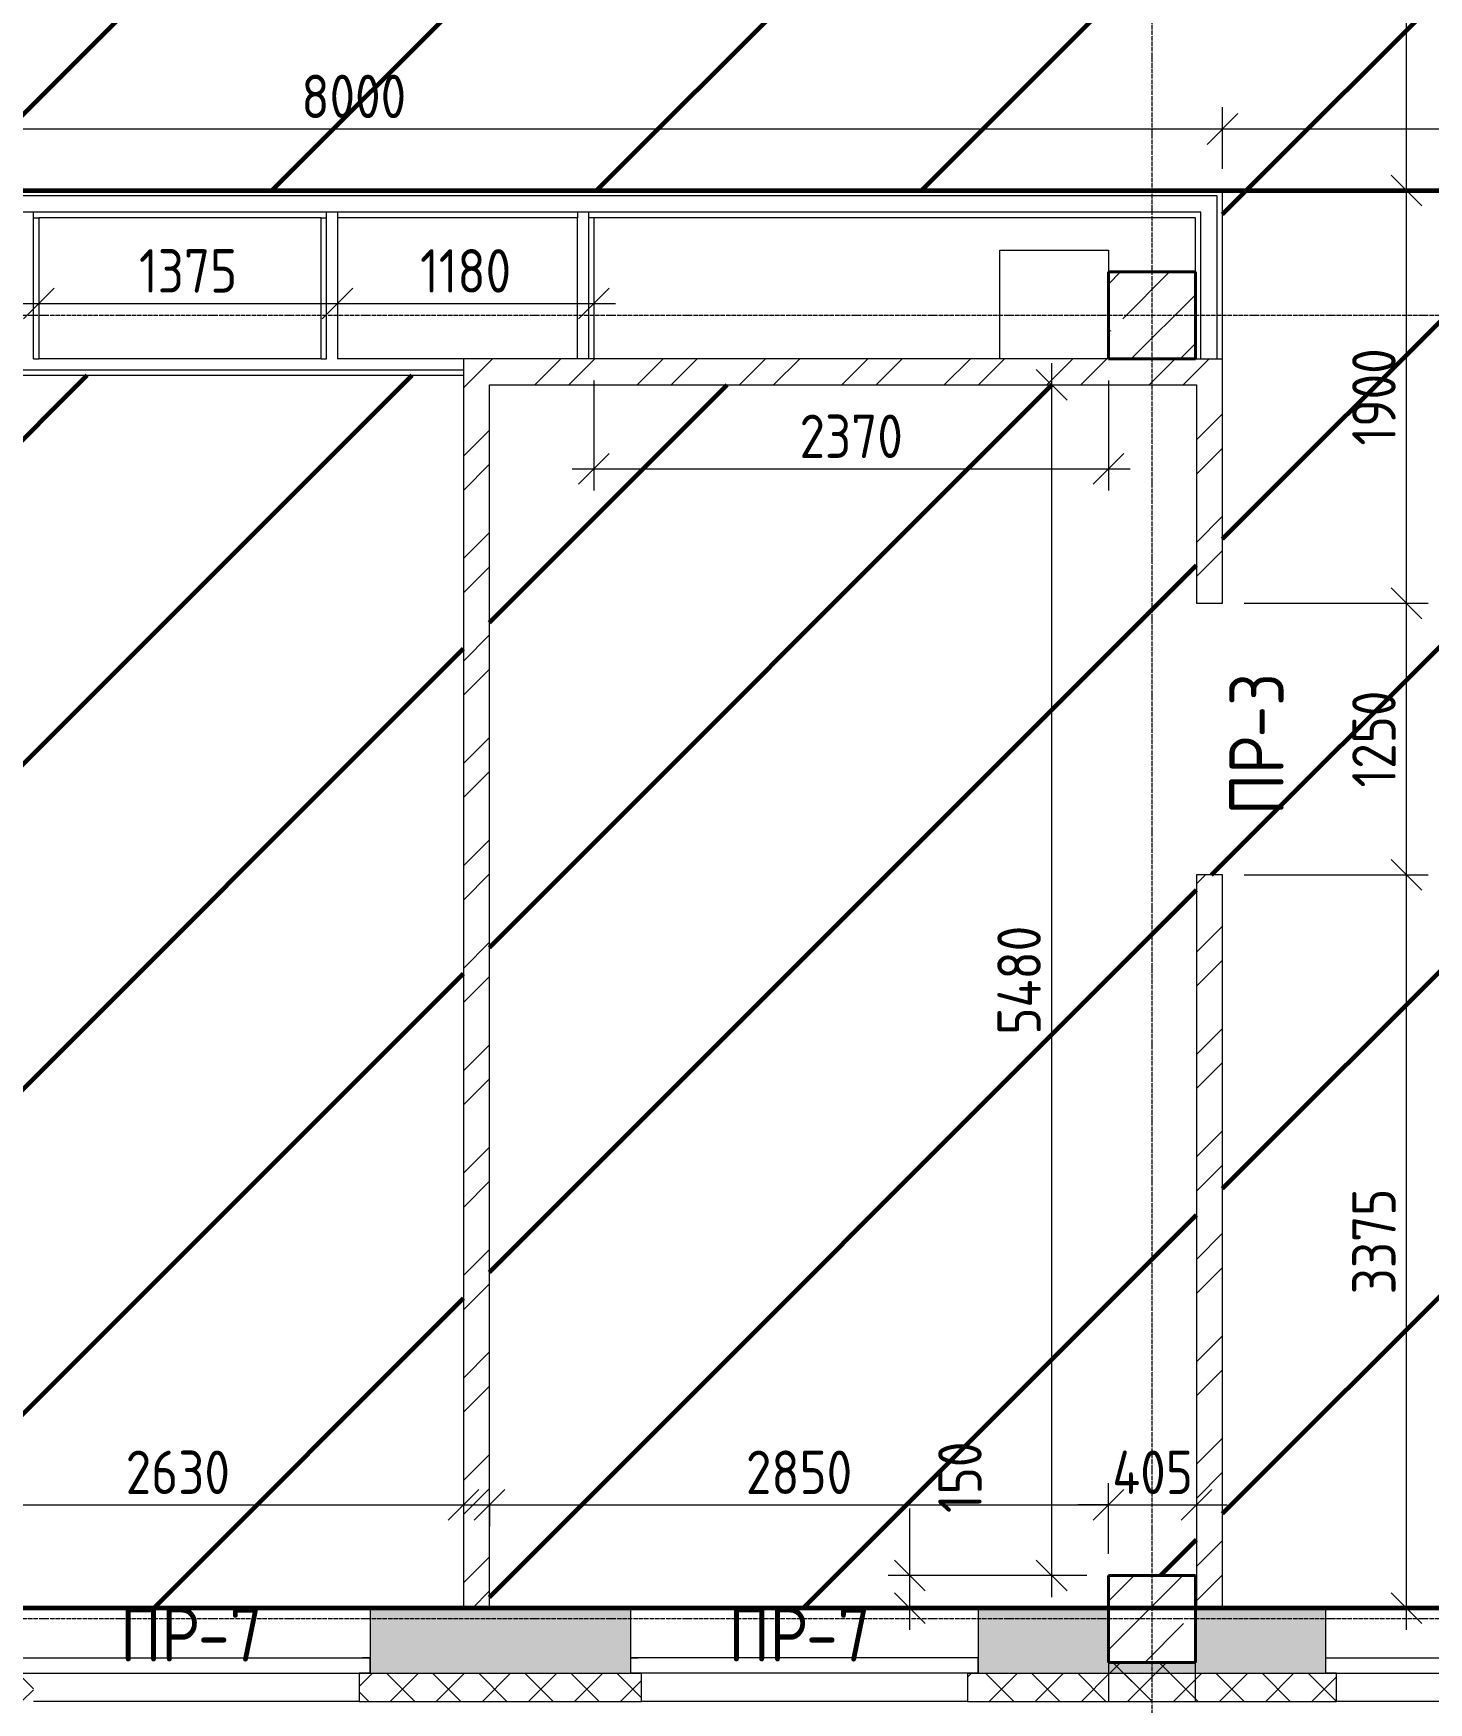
# Model space of a CAD drawing. Header units: millimetres. Extents: x -56773 to 323062, y -262288 to 76460.
# Drawn here: x 16659 to 23083, y -206008 to -198325 of the extents above; entities that cross this region are included whole.
import ezdxf

# ---------------------------------------------------------------- set-up
doc = ezdxf.new("R2010")
doc.units = ezdxf.units.MM
doc.linetypes.add('ADSK_Линия сетки', pattern=[25, 20, -2.5, 0, -2.5])
for name, color, linetype, lineweight in [('1.1)Стяжка керамзит  2 этаж', 5, 'Continuous', 60), ('3.1 Штукатурка внешн стен', 5, 'Continuous', 60), ('_ Окна', 7, 'Continuous', 18), ('Марки', 7, 'Continuous', 20), ('Несущие колонны', 7, 'Continuous', 18), ('Окна', 7, 'Continuous', 9), ('Оси', 7, 'Continuous', 9), ('Перекрытие', 7, 'Continuous', 18), ('Размеры', 7, 'Continuous', 9), ('Стены внутренние', 7, 'Continuous', 18), ('Стены наружные', 7, 'Continuous', 18), ('Стены штриховка', 7, 'Continuous', 9)]:
    doc.layers.add(name, color=color, linetype=linetype, lineweight=lineweight)
doc.styles.add('GOST Common_2', font='', dxfattribs={"width": 0.9, "height": 250})
doc.styles.add('GOST Common_3', font='', dxfattribs={"width": 0.9, "height": 200})
doc.styles.get('GOST Common_2').set_extended_font_data('GOST Common')
doc.styles.get('GOST Common_3').set_extended_font_data('GOST Common')
doc.dimstyles.new('ADSK_Основной_2_0', dxfattribs={"dimscale": 304.8, "dimtxt": 201.142999, "dimasz": 0.463911, "dimexe": 0.328084, "dimexo": 0.328084, "dimgap": 0.164042, "dimtad": 1, "dimdec": 3, "dimrnd": 0.001, "dimdsep": 46, "dimtxsty": 'GOST Common_3', "dimblk1": 'OBLIQUE', "dimblk2": 'OBLIQUE', "dimsah": 1, "dimcen": 0.09, "dimdle": 0.328084, "dimazin": 2, "dimtfac": 1, "dimtdec": 4, "dimtix": 1, "dimtmove": 0, "dimatfit": 3, "dimfxl": 1, "dimtvp": 1, "dimtolj": 1, "dimtzin": 0, "dimlwd": 20, "dimlwe": 20, "dimarcsym": 2})
doc.dimstyles.new('ADSK_Основной_2_0_2', dxfattribs={"dimscale": 304.8, "dimtxt": 201.142999, "dimasz": 0.463911, "dimexe": 0.328084, "dimexo": 0.328084, "dimgap": 0.164042, "dimtad": 1, "dimdec": 3, "dimrnd": 0.001, "dimdsep": 46, "dimtxsty": 'GOST Common_3', "dimblk1": 'OBLIQUE', "dimblk2": 'OBLIQUE', "dimsah": 1, "dimcen": 0.09, "dimdle": 0.328084, "dimazin": 2, "dimtfac": 1, "dimtdec": 4, "dimtix": 1, "dimtmove": 0, "dimatfit": 3, "dimfxl": 1, "dimtvp": 1, "dimtolj": 1, "dimtzin": 0, "dimlwd": 20, "dimlwe": 20, "dimarcsym": 2})
pattern_1 = [(45, (9.36, -198628.46), (-224.5064, 224.5064), []), (45, (233.87, -198628.46), (-224.5064, 224.5064), [396.875, -79.375, 3.353, -76.022])]
pattern_2 = [(45, (9.36, -198628.46), (-106.066, 106.066), []), (135, (9.36, -198628.46), (-106.066, -106.066), [])]
pattern_3 = [(45, (9.36, -198628.46), (-235.7317, 235.7317), []), (45, (166.5, -198628.46), (-235.7317, 235.7317), [])]

# ---------------------------------------------------------------- blocks, each defined once
blk = doc.blocks.new('ADSK_КолоннаЖБ_Прямоугольная - 400x400 мм-1807143-Кладочный план 4-го этажа')
at = {"layer": 'Несущие колонны', "lineweight": 40}
for p, q in [((-200, 200), (200, 200)), ((-200, -200), (-200, 200)), ((200, 200), (200, -200)), ((200, -200), (-200, -200))]:
    blk.add_line(p, q, dxfattribs=at)
blk = doc.blocks.new('ОКНО L03 _2СТ_RS - ОК-5_1600х2000h-3556615-Кладочный план 4-го этажа')
at = {"layer": '_ Окна'}
for p, q in [((-838.1, 149), (761.9, 149)), ((-838.1, 149), (-838.1, 79)), ((-838.1, 149), (-833.1, 149)), ((-838.1, 79), (761.9, 79)), ((-838.1, 79), (-803.1, 79)), ((-818.1, 149), (-38.1, 149)), ((-818.1, 79), (-38.1, 79)), ((-38.1, 149), (741.9, 149)), ((-38.1, 79), (741.9, 79)), ((761.9, 79), (726.9, 79)), ((761.9, 149), (756.9, 149)), ((761.9, 149), (761.9, 79))]:
    blk.add_line(p, q, dxfattribs=at)
at = {"layer": 'Окна'}
blk.add_line((-888.1, -150), (811.9, -150), dxfattribs=at)
blk = doc.blocks.new('ОКНО L03 _2СТ_RS - ОК-5_1600х2000h-3556607-Кладочный план 4-го этажа')
at = {"layer": '_ Окна'}
for p, q in [((-838.1, -79), (761.9, -79)), ((-838.1, -149), (-838.1, -79)), ((-838.1, -79), (-803.1, -79)), ((-838.1, -149), (761.9, -149)), ((-838.1, -149), (-833.1, -149)), ((-818.1, -79), (-38.1, -79)), ((-818.1, -149), (-38.1, -149)), ((-38.1, -79), (741.9, -79)), ((-38.1, -149), (741.9, -149)), ((761.9, -79), (726.9, -79)), ((761.9, -149), (756.9, -149)), ((761.9, -149), (761.9, -79))]:
    blk.add_line(p, q, dxfattribs=at)
at = {"layer": 'Окна'}
blk.add_line((-888.1, 150), (811.9, 150), dxfattribs=at)
blk = doc.blocks.new('_Oblique')
at = {"color": 0, "linetype": 'ByBlock', "lineweight": -2}
blk.add_line((-0.5, -0.5), (0.5, 0.5), dxfattribs=at)
blk = doc.blocks.new('*D6056')
at = {"layer": 'Defpoints', "color": 0, "transparency": 16777216}
for p in [(22134.4, -202198.5), (22981.1, -202198.5), (22881.1, -205573.5)]:
    blk.add_point(p, dxfattribs=at)
at = {"layer": 'Размеры', "color": 0, "lineweight": 20, "transparency": 16777216}
for p, q in [((22981.1, -205673.5), (22981.1, -202098.5)), ((22234.4, -202198.5), (23081.1, -202198.5)), ((22981.1, -205573.5), (23081.1, -205573.5))]:
    blk.add_line(p, q, dxfattribs=at)
at = {"layer": 'Размеры', "color": 0, "lineweight": 20, "transparency": 16777216, "xscale": 141.4, "yscale": 141.4, "zscale": 141.4}
for p, rotation in [((22981.1, -202198.5), 90), ((22981.1, -205573.5), 270)]:
    blk.add_blockref('_Oblique', p, dxfattribs=dict(at, rotation=rotation))
at = {"layer": 'Размеры', "color": 0, "lineweight": 9, "transparency": 16777216, "insert": (22831.1, -203886), "char_height": 200, "width": 605.475, "attachment_point": 5, "rotation": 90, "style": 'GOST Common_3'}
blk.add_mtext('\\A1;3375', dxfattribs=at)
blk = doc.blocks.new('*D6057')
at = {"layer": 'Defpoints', "color": 0, "transparency": 16777216}
for p in [(22134.4, -200948.5), (22981.1, -200948.5), (22134.4, -202198.5)]:
    blk.add_point(p, dxfattribs=at)
at = {"layer": 'Размеры', "color": 0, "lineweight": 20, "transparency": 16777216}
for p, q in [((22981.1, -202298.5), (22981.1, -200848.5)), ((22234.4, -200948.5), (23081.1, -200948.5)), ((22234.4, -202198.5), (23081.1, -202198.5))]:
    blk.add_line(p, q, dxfattribs=at)
at = {"layer": 'Размеры', "color": 0, "lineweight": 20, "transparency": 16777216, "xscale": 141.4, "yscale": 141.4, "zscale": 141.4}
for p, rotation in [((22981.1, -200948.5), 90), ((22981.1, -202198.5), 270)]:
    blk.add_blockref('_Oblique', p, dxfattribs=dict(at, rotation=rotation))
at = {"layer": 'Размеры', "color": 0, "lineweight": 9, "transparency": 16777216, "insert": (22831.1, -201573.5), "char_height": 200, "width": 560.473, "attachment_point": 5, "rotation": 90, "style": 'GOST Common_3'}
blk.add_mtext('\\A1;1250', dxfattribs=at)
blk = doc.blocks.new('*D6058')
at = {"layer": 'Defpoints', "color": 0, "transparency": 16777216}
for p in [(22134.4, -199048.5), (22981.1, -199048.5), (22134.4, -200948.5)]:
    blk.add_point(p, dxfattribs=at)
at = {"layer": 'Размеры', "color": 0, "lineweight": 20, "transparency": 16777216}
for p, q in [((22981.1, -201048.5), (22981.1, -198948.5)), ((22234.4, -199048.5), (23081.1, -199048.5)), ((22234.4, -200948.5), (23081.1, -200948.5))]:
    blk.add_line(p, q, dxfattribs=at)
at = {"layer": 'Размеры', "color": 0, "lineweight": 20, "transparency": 16777216, "xscale": 141.4, "yscale": 141.4, "zscale": 141.4}
for p, rotation in [((22981.1, -199048.5), 90), ((22981.1, -200948.5), 270)]:
    blk.add_blockref('_Oblique', p, dxfattribs=dict(at, rotation=rotation))
at = {"layer": 'Размеры', "color": 0, "lineweight": 9, "transparency": 16777216, "insert": (22831.1, -199998.5), "char_height": 200, "width": 560.473, "attachment_point": 5, "rotation": 90, "style": 'GOST Common_3'}
blk.add_mtext('\\A1;1900', dxfattribs=at)
blk = doc.blocks.new('*D6059')
at = {"layer": 'Defpoints', "color": 0, "transparency": 16777216}
for p in [(22559.4, -195798.5), (22981.1, -195798.5), (22134.4, -199048.5)]:
    blk.add_point(p, dxfattribs=at)
at = {"layer": 'Размеры', "color": 0, "lineweight": 20, "transparency": 16777216}
for p, q in [((22981.1, -199148.5), (22981.1, -195698.5)), ((22659.4, -195798.5), (23081.1, -195798.5)), ((22234.4, -199048.5), (23081.1, -199048.5))]:
    blk.add_line(p, q, dxfattribs=at)
at = {"layer": 'Размеры', "color": 0, "lineweight": 20, "transparency": 16777216, "xscale": 141.4, "yscale": 141.4, "zscale": 141.4}
for p, rotation in [((22981.1, -195798.5), 90), ((22981.1, -199048.5), 270)]:
    blk.add_blockref('_Oblique', p, dxfattribs=dict(at, rotation=rotation))
at = {"layer": 'Размеры', "color": 0, "lineweight": 9, "transparency": 16777216, "insert": (22831.1, -197423.5), "char_height": 200, "width": 605.475, "attachment_point": 5, "rotation": 90, "style": 'GOST Common_3'}
blk.add_mtext('\\A1;3250', dxfattribs=at)
blk = doc.blocks.new('*D6116')
at = {"layer": 'Defpoints', "color": 0, "transparency": 16777216}
for p in [(22134.4, -198765.3), (14134.4, -199048.5), (22134.4, -199048.5)]:
    blk.add_point(p, dxfattribs=at)
at = {"layer": 'Размеры', "color": 0, "lineweight": 20, "transparency": 16777216}
for p, q in [((14134.4, -198948.5), (14134.4, -198665.3)), ((22134.4, -198948.5), (22134.4, -198665.3)), ((14034.4, -198765.3), (22234.4, -198765.3))]:
    blk.add_line(p, q, dxfattribs=at)
at = {"layer": 'Размеры', "color": 0, "lineweight": 20, "transparency": 16777216, "xscale": 141.4, "yscale": 141.4, "zscale": 141.4, "rotation": 180}
blk.add_blockref('_Oblique', (14134.4, -198765.3), dxfattribs=at)
at = {"layer": 'Размеры', "color": 0, "lineweight": 20, "transparency": 16777216, "xscale": 141.4, "yscale": 141.4, "zscale": 141.4}
blk.add_blockref('_Oblique', (22134.4, -198765.3), dxfattribs=at)
at = {"layer": 'Размеры', "color": 0, "lineweight": 9, "transparency": 16777216, "insert": (18134.4, -198615.3), "char_height": 200, "width": 605.475, "attachment_point": 5, "style": 'GOST Common_3'}
blk.add_mtext('\\A1;8000', dxfattribs=at)
blk = doc.blocks.new('*D6117')
at = {"layer": 'Defpoints', "color": 0, "transparency": 16777216}
for p in [(25189.4, -198765.3), (22134.4, -199048.5), (25189.4, -199048.5)]:
    blk.add_point(p, dxfattribs=at)
at = {"layer": 'Размеры', "color": 0, "lineweight": 20, "transparency": 16777216}
for p, q in [((22134.4, -198948.5), (22134.4, -198665.3)), ((25189.4, -198948.5), (25189.4, -198665.3)), ((22034.4, -198765.3), (25289.4, -198765.3))]:
    blk.add_line(p, q, dxfattribs=at)
at = {"layer": 'Размеры', "color": 0, "lineweight": 20, "transparency": 16777216, "xscale": 141.4, "yscale": 141.4, "zscale": 141.4, "rotation": 180}
blk.add_blockref('_Oblique', (22134.4, -198765.3), dxfattribs=at)
at = {"layer": 'Размеры', "color": 0, "lineweight": 20, "transparency": 16777216, "xscale": 141.4, "yscale": 141.4, "zscale": 141.4}
blk.add_blockref('_Oblique', (25189.4, -198765.3), dxfattribs=at)
at = {"layer": 'Размеры', "color": 0, "lineweight": 9, "transparency": 16777216, "insert": (23661.9, -198615.3), "char_height": 200, "width": 605.475, "attachment_point": 5, "style": 'GOST Common_3'}
blk.add_mtext('\\A1;3055', dxfattribs=at)
blk = doc.blocks.new('*D6137')
at = {"layer": 'Defpoints', "color": 0, "transparency": 16777216}
for p in [(18759.4, -204998.4), (21609.4, -205098.4), (21609.4, -205423.5)]:
    blk.add_point(p, dxfattribs=at)
at = {"layer": 'Размеры', "color": 0, "lineweight": 20, "transparency": 16777216}
for p, q in [((21609.4, -205323.5), (21609.4, -204998.4)), ((18659.4, -205098.4), (21709.4, -205098.4)), ((18759.4, -205098.4), (18759.4, -205198.4))]:
    blk.add_line(p, q, dxfattribs=at)
at = {"layer": 'Размеры', "color": 0, "lineweight": 20, "transparency": 16777216, "xscale": 141.4, "yscale": 141.4, "zscale": 141.4, "rotation": 180}
blk.add_blockref('_Oblique', (18759.4, -205098.4), dxfattribs=at)
at = {"layer": 'Размеры', "color": 0, "lineweight": 20, "transparency": 16777216, "xscale": 141.4, "yscale": 141.4, "zscale": 141.4}
blk.add_blockref('_Oblique', (21609.4, -205098.4), dxfattribs=at)
at = {"layer": 'Размеры', "color": 0, "lineweight": 9, "transparency": 16777216, "insert": (20184.4, -204948.4), "char_height": 200, "width": 605.475, "attachment_point": 5, "style": 'GOST Common_3'}
blk.add_mtext('\\A1;2850', dxfattribs=at)
blk = doc.blocks.new('*D6138')
at = {"layer": 'Defpoints', "color": 0, "transparency": 16777216}
for p in [(22014.4, -204998.4), (22014.4, -205098.4), (21609.4, -205423.5)]:
    blk.add_point(p, dxfattribs=at)
at = {"layer": 'Размеры', "color": 0, "lineweight": 20, "transparency": 16777216}
for p, q in [((21609.4, -205323.5), (21609.4, -204998.4)), ((21609.4, -205098.4), (21468, -205098.4)), ((21609.4, -205098.4), (22014.4, -205098.4)), ((22014.4, -205098.4), (22014.4, -205198.4)), ((22014.4, -205098.4), (22155.8, -205098.4))]:
    blk.add_line(p, q, dxfattribs=at)
at = {"layer": 'Размеры', "color": 0, "lineweight": 20, "transparency": 16777216, "xscale": 141.4, "yscale": 141.4, "zscale": 141.4}
blk.add_blockref('_Oblique', (21609.4, -205098.4), dxfattribs=at)
at = {"layer": 'Размеры', "color": 0, "lineweight": 20, "transparency": 16777216, "xscale": 141.4, "yscale": 141.4, "zscale": 141.4, "rotation": 180}
blk.add_blockref('_Oblique', (22014.4, -205098.4), dxfattribs=at)
at = {"layer": 'Размеры', "color": 0, "lineweight": 9, "transparency": 16777216, "insert": (21811.9, -204948.4), "char_height": 200, "width": 474.561, "attachment_point": 5, "style": 'GOST Common_3'}
blk.add_mtext('\\A1;405', dxfattribs=at)
blk = doc.blocks.new('*D6140')
at = {"layer": 'Defpoints', "color": 0, "transparency": 16777216}
for p in [(18639.4, -204998.4), (18639.4, -205098.4), (16009.4, -205423.5)]:
    blk.add_point(p, dxfattribs=at)
at = {"layer": 'Размеры', "color": 0, "lineweight": 20, "transparency": 16777216}
for p, q in [((16009.4, -205323.5), (16009.4, -204998.4)), ((15909.4, -205098.4), (18739.4, -205098.4)), ((18639.4, -205098.4), (18639.4, -205198.4))]:
    blk.add_line(p, q, dxfattribs=at)
at = {"layer": 'Размеры', "color": 0, "lineweight": 20, "transparency": 16777216, "xscale": 141.4, "yscale": 141.4, "zscale": 141.4, "rotation": 180}
blk.add_blockref('_Oblique', (16009.4, -205098.4), dxfattribs=at)
at = {"layer": 'Размеры', "color": 0, "lineweight": 20, "transparency": 16777216, "xscale": 141.4, "yscale": 141.4, "zscale": 141.4}
blk.add_blockref('_Oblique', (18639.4, -205098.4), dxfattribs=at)
at = {"layer": 'Размеры', "color": 0, "lineweight": 9, "transparency": 16777216, "insert": (17324.4, -204948.4), "char_height": 200, "width": 605.475, "attachment_point": 5, "style": 'GOST Common_3'}
blk.add_mtext('\\A1;2630', dxfattribs=at)
blk = doc.blocks.new('*D6141')
at = {"layer": 'Defpoints', "color": 0, "transparency": 16777216}
for p in [(20694.2, -205423.5), (21609.4, -205423.5), (21247.5, -205573.5)]:
    blk.add_point(p, dxfattribs=at)
at = {"layer": 'Размеры', "color": 0, "lineweight": 20, "transparency": 16777216}
for p, q in [((20694.2, -205423.5), (20694.2, -205114.4)), ((21509.4, -205423.5), (20594.2, -205423.5)), ((20694.2, -205673.5), (20694.2, -205423.5)), ((21147.5, -205573.5), (20594.2, -205573.5))]:
    blk.add_line(p, q, dxfattribs=at)
at = {"layer": 'Размеры', "color": 0, "lineweight": 20, "transparency": 16777216, "xscale": 141.4, "yscale": 141.4, "zscale": 141.4}
for p, rotation in [((20694.2, -205423.5), 90), ((20694.2, -205573.5), 270)]:
    blk.add_blockref('_Oblique', p, dxfattribs=dict(at, rotation=rotation))
at = {"layer": 'Размеры', "color": 0, "lineweight": 9, "transparency": 16777216, "insert": (20825.1, -205135.6), "char_height": 200, "width": 409.104, "attachment_point": 1, "rotation": 90, "line_spacing_factor": 1.022761, "style": 'GOST Common_3'}
blk.add_mtext('\\A1;150', dxfattribs=at)
blk = doc.blocks.new('*D6142')
at = {"layer": 'Defpoints', "color": 0, "transparency": 16777216}
for p in [(21247.5, -199943.5), (21347.5, -199943.5), (21609.4, -205423.5)]:
    blk.add_point(p, dxfattribs=at)
at = {"layer": 'Размеры', "color": 0, "lineweight": 20, "transparency": 16777216}
for p, q in [((21347.5, -205523.5), (21347.5, -199843.5)), ((21347.5, -199943.5), (21447.5, -199943.5)), ((21509.4, -205423.5), (21247.5, -205423.5))]:
    blk.add_line(p, q, dxfattribs=at)
at = {"layer": 'Размеры', "color": 0, "lineweight": 20, "transparency": 16777216, "xscale": 141.4, "yscale": 141.4, "zscale": 141.4}
for p, rotation in [((21347.5, -199943.5), 90), ((21347.5, -205423.5), 270)]:
    blk.add_blockref('_Oblique', p, dxfattribs=dict(at, rotation=rotation))
at = {"layer": 'Размеры', "color": 0, "lineweight": 9, "transparency": 16777216, "insert": (21197.5, -202683.5), "char_height": 200, "width": 625.93, "attachment_point": 5, "rotation": 90, "style": 'GOST Common_3'}
blk.add_mtext('\\A1;5480', dxfattribs=at)
blk = doc.blocks.new('*D6147')
at = {"layer": 'Defpoints', "color": 0, "transparency": 16777216}
for p in [(19239.4, -199823.5), (21609.4, -199823.5), (21609.4, -200329.8)]:
    blk.add_point(p, dxfattribs=at)
at = {"layer": 'Размеры', "color": 0, "lineweight": 20, "transparency": 16777216}
for p, q in [((19239.4, -199923.5), (19239.4, -200429.8)), ((21609.4, -199923.5), (21609.4, -200429.8)), ((19139.4, -200329.8), (21709.4, -200329.8))]:
    blk.add_line(p, q, dxfattribs=at)
at = {"layer": 'Размеры', "color": 0, "lineweight": 20, "transparency": 16777216, "xscale": 141.4, "yscale": 141.4, "zscale": 141.4, "rotation": 180}
blk.add_blockref('_Oblique', (19239.4, -200329.8), dxfattribs=at)
at = {"layer": 'Размеры', "color": 0, "lineweight": 20, "transparency": 16777216, "xscale": 141.4, "yscale": 141.4, "zscale": 141.4}
blk.add_blockref('_Oblique', (21609.4, -200329.8), dxfattribs=at)
at = {"layer": 'Размеры', "color": 0, "lineweight": 9, "transparency": 16777216, "insert": (20424.4, -200179.8), "char_height": 200, "width": 605.475, "attachment_point": 5, "style": 'GOST Common_3'}
blk.add_mtext('\\A1;2370', dxfattribs=at)
blk = doc.blocks.new('*D6148')
at = {"layer": 'Defpoints', "color": 0, "transparency": 16777216}
for p in [(16684.4, -199468.4), (18059.4, -199468.4), (18059.4, -199568.4)]:
    blk.add_point(p, dxfattribs=at)
at = {"layer": 'Размеры', "color": 0, "lineweight": 20, "transparency": 16777216}
for p, q in [((16584.4, -199568.4), (18159.4, -199568.4)), ((16684.4, -199568.4), (16684.4, -199668.4)), ((18059.4, -199568.4), (18059.4, -199668.4))]:
    blk.add_line(p, q, dxfattribs=at)
at = {"layer": 'Размеры', "color": 0, "lineweight": 20, "transparency": 16777216, "xscale": 141.4, "yscale": 141.4, "zscale": 141.4, "rotation": 180}
blk.add_blockref('_Oblique', (16684.4, -199568.4), dxfattribs=at)
at = {"layer": 'Размеры', "color": 0, "lineweight": 20, "transparency": 16777216, "xscale": 141.4, "yscale": 141.4, "zscale": 141.4}
blk.add_blockref('_Oblique', (18059.4, -199568.4), dxfattribs=at)
at = {"layer": 'Размеры', "color": 0, "lineweight": 9, "transparency": 16777216, "insert": (17371.9, -199418.4), "char_height": 200, "width": 560.473, "attachment_point": 5, "style": 'GOST Common_3'}
blk.add_mtext('\\A1;1375', dxfattribs=at)
blk = doc.blocks.new('*D6149')
at = {"layer": 'Defpoints', "color": 0, "transparency": 16777216}
for p in [(18059.4, -199468.4), (19239.4, -199468.4), (19239.4, -199568.4)]:
    blk.add_point(p, dxfattribs=at)
at = {"layer": 'Размеры', "color": 0, "lineweight": 20, "transparency": 16777216}
for p, q in [((17959.4, -199568.4), (19339.4, -199568.4)), ((18059.4, -199568.4), (18059.4, -199668.4)), ((19239.4, -199568.4), (19239.4, -199668.4))]:
    blk.add_line(p, q, dxfattribs=at)
at = {"layer": 'Размеры', "color": 0, "lineweight": 20, "transparency": 16777216, "xscale": 141.4, "yscale": 141.4, "zscale": 141.4, "rotation": 180}
blk.add_blockref('_Oblique', (18059.4, -199568.4), dxfattribs=at)
at = {"layer": 'Размеры', "color": 0, "lineweight": 20, "transparency": 16777216, "xscale": 141.4, "yscale": 141.4, "zscale": 141.4}
blk.add_blockref('_Oblique', (19239.4, -199568.4), dxfattribs=at)
at = {"layer": 'Размеры', "color": 0, "lineweight": 9, "transparency": 16777216, "insert": (18649.4, -199418.4), "char_height": 200, "width": 515.472, "attachment_point": 5, "style": 'GOST Common_3'}
blk.add_mtext('\\A1;1180', dxfattribs=at)

msp = doc.modelspace()

# ---------------------------------------------------------------- hatches: boundary and pattern name
at = {"layer": '1.1)Стяжка керамзит  2 этаж', "transparency": 33554687}
h = msp.add_hatch(dxfattribs=at)
h.set_pattern_fill('ANSI31', color=5, scale=333)
h.paths.add_polyline_path([(61559.3615, -195798.4914), (-9515.6385, -195798.4914), (-9515.6385, -199048.4914), (61559.3615, -199048.4914)])
h.paths.add_polyline_path([(26559.3615, -198473.4914), (26634.3615, -198473.4914), (26634.3615, -199023.4914), (26559.3615, -199023.4914)], flags=16)
h.paths.add_polyline_path([(26559.3615, -196373.4914), (26559.3615, -195823.4914), (26634.3615, -195823.4914), (26634.3615, -196373.4914)], flags=16)
h.paths.add_polyline_path([(41109.3615, -196023.4914), (41109.3615, -195898.4914), (42009.3615, -195898.4914), (42009.3615, -196023.4914)], flags=16)
h.paths.add_polyline_path([(45809.3615, -196023.4914), (45809.3615, -195898.4914), (46809.3615, -195898.4914), (46809.3615, -196023.4914)], flags=16)
h.paths.add_polyline_path([(48659.3615, -195923.4914), (48659.3615, -195898.4914), (49409.3615, -195898.4914), (49409.3615, -195923.4914)], flags=16)
h.paths.add_polyline_path([(41734.3615, -193523.4914), (39734.3615, -193523.4914), (39734.3615, -195023.4914), (40009.3615, -195023.4914), (40034.3615, -195023.4914), (40034.3615, -195798.4914), (41734.3615, -195798.4914)], flags=0)
h = msp.add_hatch(dxfattribs=at)
h.set_pattern_fill('ANSI31', color=5, scale=333)
h.paths.add_polyline_path([(30309.3615, -201348.4914), (30429.3615, -201348.4914), (30429.3615, -200298.4914), (30309.3615, -200298.4914), (30309.3615, -199943.4914), (25309.3615, -199943.4914), (25309.3615, -200898.4914), (25189.3615, -200898.4914), (25189.3615, -199048.4914), (22134.3615, -199048.4914), (22134.3615, -200948.4914), (22014.3615, -200948.4914), (22014.3615, -199943.4914), (18759.3615, -199943.4914), (18759.3615, -205573.4914), (19409.3615, -205573.4914), (21059.3615, -205573.4914), (21609.3615, -205573.4914), (21609.3615, -205423.4914), (22014.3615, -205423.4914), (22014.3615, -202198.4914), (22134.3615, -202198.4914), (22134.3615, -205573.4914), (22609.3615, -205573.4914), (24259.3615, -205573.4914), (25189.3615, -205573.4914), (25189.3615, -202148.4914), (25309.3615, -202148.4914), (25309.3615, -205573.4914), (25409.3615, -205573.4914), (27059.3615, -205573.4914), (27609.3615, -205573.4914), (27609.3615, -205423.4914), (28009.3615, -205423.4914), (28009.3615, -205573.4914), (28609.3615, -205573.4914), (30259.3615, -205573.4914), (30309.3615, -205573.4914), (30309.3615, -204573.4914), (30309.3615, -204141.7944, -0.540574939), (30029.3615, -203958.4914, -0.540574939), (30309.3615, -203775.1884), (30309.3615, -203343.4914)])
h = msp.add_hatch(dxfattribs=at)
h.set_pattern_fill('ANSI31', color=5, scale=333)
h.paths.add_polyline_path([(18639.3615, -199898.4914), (15609.3615, -199898.4914), (15609.3615, -200723.4914), (15484.3615, -200723.4914), (15484.3615, -199898.4914), (15309.3615, -199898.4914), (15309.3615, -205573.4914), (15484.3615, -205573.4914), (15484.3615, -201923.4914), (15609.3615, -201923.4914), (15609.3615, -205423.4914), (16009.3615, -205423.4914), (16009.3615, -205573.4914), (16609.3615, -205573.4914), (18259.3615, -205573.4914), (18639.3615, -205573.4914)])
at = {"layer": 'Несущие колонны', "lineweight": 9}
h = msp.add_hatch(dxfattribs=at)
h.set_pattern_fill('FP_1', color=256, style=0, pattern_type=2)
h.set_pattern_definition(pattern_1)
h.paths.add_polyline_path([(21609.3615, -199823.4914), (22009.3615, -199823.4914), (22009.3615, -199423.4914), (21609.3615, -199423.4914)])
h = msp.add_hatch(dxfattribs=at)
h.set_pattern_fill('FP_1', color=256, style=0, pattern_type=2)
h.set_pattern_definition(pattern_1)
h.paths.add_polyline_path([(22009.3615, -205823.4914), (22009.3615, -205423.4914), (21609.3615, -205423.4914), (21609.3615, -205823.4914)])
at = {"layer": 'Стены внутренние', "lineweight": 9}
h = msp.add_hatch(dxfattribs=at)
h.set_pattern_fill('FP_8', color=256, style=0, pattern_type=2)
h.set_pattern_definition(pattern_3)
h.paths.add_polyline_path([(22134.3615, -199943.4914), (22134.3615, -199823.4914), (18639.3615, -199823.4914), (18639.3615, -199943.4914), (22014.3615, -199943.4914)])
h = msp.add_hatch(dxfattribs=at)
h.set_pattern_fill('FP_8', color=256, style=0, pattern_type=2)
h.set_pattern_definition(pattern_3)
h.paths.add_polyline_path([(18639.3615, -205573.4914), (18759.3615, -205573.4914), (18759.3615, -199943.4914), (18639.3615, -199943.4914), (18639.3615, -200736.9674)])
h = msp.add_hatch(dxfattribs=at)
h.set_pattern_fill('FP_8', color=256, style=0, pattern_type=2)
h.set_pattern_definition(pattern_3)
h.paths.add_polyline_path([(22134.3615, -205573.4914), (22134.3615, -202198.4914), (22014.3615, -202198.4914), (22014.3615, -205573.4914)])
h.paths.add_polyline_path([(22134.3615, -200948.4914), (22134.3615, -199943.4914), (22014.3615, -199943.4914), (22014.3615, -200948.4914)])
h = msp.add_hatch(dxfattribs=at)
h.set_pattern_fill('FP_2', color=256, style=0, pattern_type=2)
h.set_pattern_definition([(45, (9.36, -198628.46), (84.18955, 308.69595), [396.875, -79.375, 3.353, -76.022])])
h.paths.add_polyline_path([(59259.3615, -205873.4914), (59259.3615, -205872.4914), (59209.3615, -205872.4914), (59209.3615, -205573.4914), (58009.3615, -205573.4914), (58009.3615, -205872.4914), (57959.3615, -205873.4914)])
h.paths.add_polyline_path([(60759.3615, -205873.4914), (61559.3615, -205873.4914), (61559.3615, -205573.4914), (60809.3615, -205573.4914), (60809.3615, -205872.4914), (60759.3615, -205872.4914)])
h.paths.add_polyline_path([(56459.3615, -205873.4914), (56459.3615, -205872.4914), (56409.3615, -205872.4914), (56409.3615, -205573.4914), (54809.3615, -205573.4914), (54809.3615, -205872.4914), (56097.859, -205873.4914)])
h.paths.add_polyline_path([(53259.3615, -205873.4914), (53259.3615, -205872.4914), (53209.3615, -205872.4914), (53209.3615, -205573.4914), (52009.3615, -205573.4914), (52009.3615, -205872.4914), (52797.6931, -205873.4914)])
h.paths.add_polyline_path([(48459.3615, -205873.4914), (50409.3615, -205872.4914), (50409.3615, -205573.4914), (48509.3615, -205573.4914), (48509.3615, -205872.4914), (48459.3615, -205872.4914)])
h.paths.add_polyline_path([(39597.0293, -205873.4914), (40609.3615, -205872.4914), (40609.3615, -205573.4914), (39009.3615, -205573.4914), (39009.3615, -205872.4914), (38959.3615, -205873.4914)])
h.paths.add_polyline_path([(37459.3615, -205873.4914), (37459.3615, -205872.4914), (37409.3615, -205872.4914), (37409.3615, -205573.4914), (36209.3615, -205573.4914), (36209.3615, -205872.4914), (36296.8633, -205873.4914)])
h.paths.add_polyline_path([(46959.3615, -205873.4914), (46959.3615, -205872.4914), (46909.3615, -205872.4914), (46909.3615, -205573.4914), (45009.3615, -205573.4914), (45009.3615, -205872.4914), (46197.3612, -205873.4914)])
h.paths.add_polyline_path([(42897.1952, -205873.4914), (43409.3615, -205872.4914), (43409.3615, -205573.4914), (42209.3615, -205573.4914), (42209.3615, -205872.4914), (42159.3615, -205873.4914)])
h.paths.add_polyline_path([(34659.3615, -205873.4914), (34659.3615, -205872.4914), (34609.3615, -205872.4914), (34609.3615, -205573.4914), (34009.3615, -205573.4914), (34009.3615, -205823.4914), (33609.3615, -205823.4914), (33609.3615, -205573.4914), (33009.3615, -205573.4914), (33009.3615, -205872.4914), (32996.6974, -205873.4914)])
h.paths.add_polyline_path([(22659.3615, -205873.4914), (22659.3615, -205872.4914), (22609.3615, -205872.4914), (22609.3615, -205573.4914), (22009.3615, -205573.4914), (22009.3615, -205823.4914), (21609.3615, -205823.4914), (21609.3615, -205573.4914), (21009.3615, -205573.4914), (21009.3615, -205872.4914), (20959.3615, -205873.4914)])
h.paths.add_polyline_path([(28659.3615, -205873.4914), (28659.3615, -205872.4914), (28609.3615, -205872.4914), (28609.3615, -205573.4914), (27009.3615, -205573.4914), (27009.3615, -205872.4914), (26959.3615, -205873.4914)])
h.paths.add_polyline_path([(25459.3615, -205873.4914), (25459.3615, -205872.4914), (25409.3615, -205872.4914), (25409.3615, -205573.4914), (24209.3615, -205573.4914), (24209.3615, -205872.4914), (24159.3615, -205873.4914)])
h.paths.add_polyline_path([(19459.3615, -205873.4914), (19459.3615, -205872.4914), (19409.3615, -205872.4914), (19409.3615, -205573.4914), (18209.3615, -205573.4914), (18209.3615, -205872.4914), (18159.3615, -205873.4914)])
h.paths.add_polyline_path([(31459.3615, -205873.4914), (31459.3615, -205872.4914), (31409.3615, -205872.4914), (31409.3615, -205573.4914), (30209.3615, -205573.4914), (30209.3615, -205872.4914), (30159.3615, -205873.4914)])
h.paths.add_polyline_path([(16659.3615, -205873.4914), (16659.3615, -205872.4914), (16609.3615, -205872.4914), (16609.3615, -205573.4914), (16009.3615, -205573.4914), (16009.3615, -205823.4914), (15609.3615, -205823.4914), (15609.3615, -205573.4914), (15009.3615, -205573.4914), (15009.3615, -205823.4914), (14609.3615, -205823.4914), (14609.3615, -205573.4914), (14009.3615, -205573.4914), (14009.3615, -205872.4914), (16495.8676, -205873.4914)])
h.paths.add_polyline_path([(9659.3615, -205873.4914), (9659.3615, -205872.4914), (9609.3615, -205872.4914), (9609.3615, -205573.4914), (9009.3615, -205573.4914), (9009.3615, -205823.4914), (8609.3615, -205823.4914), (8609.3615, -205573.4914), (8009.3615, -205573.4914), (8009.3615, -205872.4914), (7959.3615, -205873.4914)])
h.paths.add_polyline_path([(11159.3615, -205873.4914), (12409.3615, -205872.4914), (12409.3615, -205573.4914), (11209.3615, -205573.4914), (11209.3615, -205872.4914), (11159.3615, -205872.4914)])
h.paths.add_polyline_path([(3659.3615, -205873.4914), (3659.3615, -205872.4914), (3609.3615, -205872.4914), (3609.3615, -205573.4914), (3009.3615, -205573.4914), (3009.3615, -205823.4914), (2609.3615, -205823.4914), (2609.3615, -205573.4914), (2009.3615, -205573.4914), (2009.3615, -205872.4914), (3295.2038, -205873.4914)])
h.paths.add_polyline_path([(-840.6385, -205873.4914), (409.3615, -205872.4914), (409.3615, -205573.4914), (-790.6385, -205573.4914), (-790.6385, -205872.4914), (-840.6385, -205872.4914)])
h.paths.add_polyline_path([(-2340.6385, -205873.4914), (-2340.6385, -205872.4914), (-2390.6385, -205872.4914), (-2390.6385, -205573.4914), (-2990.6385, -205573.4914), (-2990.6385, -205873.4914)])
h.paths.add_polyline_path([(5159.3615, -205873.4914), (6409.3615, -205872.4914), (6409.3615, -205573.4914), (5209.3615, -205573.4914), (5209.3615, -205872.4914), (5159.3615, -205872.4914)])
at = {"layer": 'Стены наружные', "lineweight": 9}
h = msp.add_hatch(dxfattribs=at)
h.set_pattern_fill('FP_4', color=256, style=0, pattern_type=2)
h.set_pattern_definition(pattern_2)
h.paths.add_polyline_path([(21609.3615, -206003.4914), (22009.3615, -206003.4914), (22009.3615, -205823.4914), (21609.3615, -205823.4914)])
h = msp.add_hatch(dxfattribs=at)
h.set_pattern_fill('FP_4', color=256, style=0, pattern_type=2)
h.set_pattern_definition(pattern_2)
h.paths.add_polyline_path([(61989.3615, -206003.4914), (61989.3615, -205873.4914), (60759.3615, -205873.4914), (60759.3615, -206003.4914), (61873.1494, -206003.4914)])
h.paths.add_polyline_path([(57959.3615, -206003.4914), (59259.3615, -206003.4914), (59259.3615, -205873.4914), (57959.3615, -205873.4914)])
h.paths.add_polyline_path([(40659.3615, -206003.4914), (40659.3615, -205873.4914), (38959.3615, -205873.4914), (38959.3615, -206003.4914), (39597.0293, -206003.4914)])
h.paths.add_polyline_path([(51959.3615, -206003.4914), (53259.3615, -206003.4914), (53259.3615, -205873.4914), (51959.3615, -205873.4914)])
h.paths.add_polyline_path([(42159.3615, -206003.4914), (43459.3615, -206003.4914), (43459.3615, -205873.4914), (42159.3615, -205873.4914)])
h.paths.add_polyline_path([(44959.3615, -206003.4914), (46959.3615, -206003.4914), (46959.3615, -205873.4914), (44959.3615, -205873.4914)])
h.paths.add_polyline_path([(37459.3615, -206003.4914), (37459.3615, -205873.4914), (36159.3615, -205873.4914), (36159.3615, -206003.4914), (36296.8633, -206003.4914)])
h.paths.add_polyline_path([(56097.859, -206003.4914), (56459.3615, -206003.4914), (56459.3615, -205873.4914), (54759.3615, -205873.4914), (54759.3615, -206003.4914)])
h.paths.add_polyline_path([(48459.3615, -206003.4914), (50459.3615, -206003.4914), (50459.3615, -205873.4914), (48459.3615, -205873.4914)])
h.paths.add_polyline_path([(32996.6974, -206003.4914), (34659.3615, -206003.4914), (34659.3615, -205873.4914), (32959.3615, -205873.4914), (32959.3615, -206003.4914)])
h.paths.add_polyline_path([(16659.3615, -206003.4914), (16659.3615, -205873.4914), (13959.3615, -205873.4914), (13959.3615, -206003.4914), (16495.8676, -206003.4914)])
h.paths.add_polyline_path([(31459.3615, -206003.4914), (31459.3615, -205873.4914), (30159.3615, -205873.4914), (30159.3615, -206003.4914)])
h.paths.add_polyline_path([(18159.3615, -206003.4914), (19459.3615, -206003.4914), (19459.3615, -205873.4914), (18159.3615, -205873.4914)])
h.paths.add_polyline_path([(20959.3615, -206003.4914), (22659.3615, -206003.4914), (22659.3615, -205873.4914), (20959.3615, -205873.4914)])
h.paths.add_polyline_path([(26959.3615, -206003.4914), (28659.3615, -206003.4914), (28659.3615, -205873.4914), (26959.3615, -205873.4914)])
h.paths.add_polyline_path([(25459.3615, -206003.4914), (25459.3615, -205873.4914), (24159.3615, -205873.4914), (24159.3615, -206003.4914)])
h.paths.add_polyline_path([(459.3615, -206003.4914), (459.3615, -205873.4914), (-840.6385, -205873.4914), (-840.6385, -206003.4914), (-4.9621, -206003.4914)])
h.paths.add_polyline_path([(12459.3615, -206003.4914), (12459.3615, -205873.4914), (11159.3615, -205873.4914), (11159.3615, -206003.4914)])
h.paths.add_polyline_path([(9659.3615, -206003.4914), (9659.3615, -205873.4914), (7959.3615, -205873.4914), (7959.3615, -206003.4914)])
h.paths.add_polyline_path([(1959.3615, -206003.4914), (3659.3615, -206003.4914), (3659.3615, -205873.4914), (1959.3615, -205873.4914)])
h.paths.add_polyline_path([(-2990.6385, -206003.4914), (-2340.6385, -206003.4914), (-2340.6385, -205873.4914), (-2990.6385, -205873.4914)])
h.paths.add_polyline_path([(5159.3615, -206003.4914), (6459.3615, -206003.4914), (6459.3615, -205873.4914), (5159.3615, -205873.4914)])

# ---------------------------------------------------------------- linework, layer by layer
at = {"layer": '1.1)Стяжка керамзит  2 этаж'}
msp.add_lwpolyline([(61559.3615, -195798.4914), (-9515.6385, -195798.4914), (-9515.6385, -199048.4914), (61559.3615, -199048.4914)], close=True, dxfattribs=at)
at = {"layer": '3.1 Штукатурка внешн стен'}
msp.add_lwpolyline([(61409.3615, -205573.4914), (-19390.6385, -205573.4914)], dxfattribs=at)
at = {"layer": 'Несущие колонны', "lineweight": 9}
for p, q in [((22009.3615, -199423.4914), (21609.3615, -199423.4914)), ((21609.3615, -199423.4914), (21609.3615, -199823.4914)), ((22009.3615, -199823.4914), (22009.3615, -199423.4914)), ((21609.3615, -199823.4914), (22009.3615, -199823.4914)), ((22009.3615, -205423.4914), (21609.3615, -205423.4914)), ((21609.3615, -205423.4914), (21609.3615, -205573.4914)), ((22009.3615, -205573.4914), (22009.3615, -205423.4914)), ((21609.3615, -205573.4914), (21609.3615, -205823.4914)), ((22009.3615, -205823.4914), (22009.3615, -205573.4914)), ((21609.3615, -205823.4914), (22009.3615, -205823.4914))]:
    msp.add_line(p, q, dxfattribs=at)
at = {"layer": 'Оси', "linetype": 'ADSK_Линия сетки', "lineweight": 5}
for p, q in [((21809.3615, -209602.3427), (21809.3615, -188601.0153)), ((62563.3938, -199623.4914), (-25230.7352, -199623.4914)), ((62563.3938, -205623.4914), (-25230.7352, -205623.4914))]:
    msp.add_line(p, q, dxfattribs=at)
at = {"layer": 'Перекрытие'}
for p, q in [((21109.3615, -199823.4914), (21109.3615, -199323.4914)), ((21109.3615, -199323.4914), (21609.3615, -199323.4914)), ((21609.3615, -199323.4914), (21609.3615, -199423.4914))]:
    msp.add_line(p, q, dxfattribs=at)
at = {"layer": 'Стены внутренние', "lineweight": 5}
for p, q in [((14134.3615, -199048.4914), (22134.3615, -199048.4914)), ((22134.3615, -200948.4914), (22134.3615, -199048.4914)), ((16684.3615, -199173.4914), (16684.3615, -199823.4914)), ((17984.3615, -199173.4914), (16684.3615, -199173.4914)), ((17984.3615, -199823.4914), (17984.3615, -199173.4914)), ((18059.3615, -199173.4914), (18059.3615, -199823.4914)), ((19164.3615, -199173.4914), (18059.3615, -199173.4914)), ((19164.3615, -199823.4914), (19164.3615, -199173.4914)), ((22009.3615, -199173.4914), (19239.3615, -199173.4914)), ((19239.3615, -199173.4914), (19239.3615, -199823.4914)), ((22009.3615, -199823.4914), (22009.3615, -199173.4914)), ((17984.3615, -199823.4914), (16684.3615, -199823.4914)), ((18639.3615, -199823.4914), (18059.3615, -199823.4914)), ((19164.3615, -199823.4914), (18639.3615, -199823.4914)), ((22009.3615, -199823.4914), (19239.3615, -199823.4914)), ((15609.3615, -199898.4914), (18639.3615, -199898.4914)), ((18639.3615, -199898.4914), (18639.3615, -205573.4914)), ((18759.3615, -199943.4914), (22014.3615, -199943.4914)), ((18759.3615, -205573.4914), (18759.3615, -199943.4914)), ((22014.3615, -199943.4914), (22014.3615, -200948.4914)), ((22014.3615, -200948.4914), (22134.3615, -200948.4914)), ((22014.3615, -202198.4914), (22014.3615, -205573.4914)), ((22134.3615, -202198.4914), (22014.3615, -202198.4914)), ((22134.3615, -205573.4914), (22134.3615, -202198.4914)), ((16609.3615, -205573.4914), (18209.3615, -205573.4914)), ((18639.3615, -205573.4914), (18209.3615, -205573.4914)), ((18209.3615, -205573.4914), (18209.3615, -205872.4914)), ((19409.3615, -205573.4914), (18759.3615, -205573.4914)), ((19409.3615, -205872.4914), (19409.3615, -205573.4914)), ((19409.3615, -205573.4914), (21009.3615, -205573.4914)), ((21609.3615, -205573.4914), (21009.3615, -205573.4914)), ((21009.3615, -205573.4914), (21009.3615, -205872.4914)), ((21609.3615, -205823.4914), (21609.3615, -205573.4914)), ((22014.3615, -205573.4914), (22009.3615, -205573.4914)), ((22009.3615, -205573.4914), (22009.3615, -205823.4914)), ((22609.3615, -205573.4914), (22134.3615, -205573.4914)), ((22609.3615, -205872.4914), (22609.3615, -205573.4914)), ((22609.3615, -205573.4914), (24209.3615, -205573.4914)), ((18209.3615, -205872.4914), (18159.3615, -205872.4914)), ((18159.3615, -205872.4914), (18159.3615, -205873.4914)), ((19459.3615, -205872.4914), (19409.3615, -205872.4914)), ((19459.3615, -205873.4914), (19459.3615, -205872.4914)), ((21009.3615, -205872.4914), (20959.3615, -205872.4914)), ((20959.3615, -205872.4914), (20959.3615, -205873.4914)), ((22659.3615, -205872.4914), (22609.3615, -205872.4914)), ((22659.3615, -205873.4914), (22659.3615, -205872.4914))]:
    msp.add_line(p, q, dxfattribs=at)
at = {"layer": 'Стены наружные', "lineweight": 9}
for p, q in [((22009.3615, -205823.4914), (21609.3615, -205823.4914)), ((21609.3615, -205823.4914), (21609.3615, -206003.4914)), ((22009.3615, -206003.4914), (22009.3615, -205823.4914)), ((18159.3615, -205873.4914), (18159.3615, -206003.4914)), ((19459.3615, -206003.4914), (19459.3615, -205873.4914)), ((20959.3615, -205873.4914), (20959.3615, -206003.4914)), ((22659.3615, -206003.4914), (22659.3615, -205873.4914)), ((18159.3615, -206003.4914), (16659.3615, -206003.4914)), ((18159.3615, -206003.4914), (19459.3615, -206003.4914)), ((20959.3615, -206003.4914), (19459.3615, -206003.4914)), ((20959.3615, -206003.4914), (22659.3615, -206003.4914)), ((24159.3615, -206003.4914), (22659.3615, -206003.4914))]:
    msp.add_line(p, q, dxfattribs=at)
at = {"layer": 'Стены штриховка', "lineweight": 9}
for p, q in [((22109.3615, -199073.4914), (14159.3615, -199073.4914)), ((22109.3615, -199823.4914), (22109.3615, -199073.4914)), ((16659.3615, -199148.4914), (14209.3615, -199148.4914)), ((22034.3615, -199148.4914), (16609.3615, -199148.4914)), ((16659.3615, -199823.4914), (16659.3615, -199148.4914)), ((18009.3615, -199823.4914), (18009.3615, -199148.4914)), ((18059.3615, -199148.4914), (18059.3615, -199173.4914)), ((19164.3615, -199148.4914), (19164.3615, -199173.4914)), ((19214.3615, -199148.4914), (19214.3615, -199823.4914)), ((22034.3615, -199823.4914), (22034.3615, -199148.4914)), ((16659.3615, -199173.4914), (16684.3615, -199173.4914)), ((17984.3615, -199173.4914), (18009.3615, -199173.4914)), ((19239.3615, -199173.4914), (19214.3615, -199173.4914)), ((16659.3615, -199823.4914), (16684.3615, -199823.4914)), ((17984.3615, -199823.4914), (18009.3615, -199823.4914)), ((18639.3615, -199823.4914), (18639.3615, -199898.4914)), ((19239.3615, -199823.4914), (19164.3615, -199823.4914)), ((22009.3615, -199823.4914), (22134.3615, -199823.4914)), ((14159.3615, -199873.4914), (18639.3615, -199873.4914)), ((18639.3615, -205573.4914), (18759.3615, -205573.4914)), ((22014.3615, -205573.4914), (22134.3615, -205573.4914)), ((18159.3615, -205873.4914), (19459.3615, -205873.4914)), ((20959.3615, -205873.4914), (22659.3615, -205873.4914))]:
    msp.add_line(p, q, dxfattribs=at)

# ---------------------------------------------------------------- block references
at = {"layer": 'Несущие колонны', "lineweight": 9, "rotation": 89.9999999999999}
for p in [(21809.3615, -199623.4914), (21809.3615, -205623.4914)]:
    msp.add_blockref('ADSK_КолоннаЖБ_Прямоугольная - 400x400 мм-1807143-Кладочный план 4-го этажа', p, dxfattribs=at)
at = {"layer": 'Окна', "lineweight": 9}
for p in [(17447.4615, -205723.4914), (23447.4615, -205723.4914)]:
    msp.add_blockref('ОКНО L03 _2СТ_RS - ОК-5_1600х2000h-3556607-Кладочный план 4-го этажа', p, dxfattribs=at)
at = {"layer": 'Окна', "rotation": 180}
msp.add_blockref('ОКНО L03 _2СТ_RS - ОК-5_1600х2000h-3556615-Кладочный план 4-го этажа', (20171.2615, -205723.4914), dxfattribs=at)

# ---------------------------------------------------------------- texts
at = {"layer": 'Марки', "lineweight": 9, "char_height": 250, "attachment_point": 1, "rotation": 90, "style": 'GOST Common_2'}
for s, insert, width in [('-3', (22165.7719, -201566.2348), 389.620125), ('ПР', (22165.7719, -201923.4223), 432.91125)]:
    msp.add_mtext(s, dxfattribs=dict(at, insert=insert, width=width))
at = {"layer": 'Марки', "lineweight": 9, "char_height": 250, "attachment_point": 1, "style": 'GOST Common_2'}
for s, insert, width in [('ПР', (17059.4307, -205569.5103), 432.91125), ('-7', (17416.6182, -205569.5103), 389.620125), ('ПР', (19859.4307, -205569.5103), 432.91125), ('-7', (20216.6182, -205569.5103), 389.620125)]:
    msp.add_mtext(s, dxfattribs=dict(at, insert=insert, width=width))

# ---------------------------------------------------------------- dimensions: what is measured, and where the dimension line sits
at = {"layer": 'Размеры', "lineweight": 9}
for base, p1, p2, override, picture, middle in [((22981.0951, -195798.4914), (22134.3615, -199048.4914), (22559.3615, -195798.4914), {"dimpost": '<>', "dimfxl": 3277.670667}, '*D6059', (22831.0951, -197423.4914)), ((22981.0951, -199048.4914), (22134.3615, -200948.4914), (22134.3615, -199048.4914), {"dimpost": '<>', "dimfxl": 1900}, '*D6058', (22831.0951, -199998.4914)), ((21347.4886, -199943.4914), (21609.3615, -205423.4914), (21247.5037, -199943.4914), {"dimpost": '<>', "dimfxl": 5491.934181}, '*D6142', (21197.4886, -202683.4914)), ((22981.0951, -200948.4914), (22134.3615, -202198.4914), (22134.3615, -200948.4914), {"dimpost": '<>', "dimfxl": 1250}, '*D6057', (22831.0951, -201573.4914)), ((22981.0951, -202198.4914), (22881.1102, -205573.4914), (22134.3615, -202198.4914), {"dimpost": '<>', "dimfxl": 3456.625328}, '*D6056', (22831.0951, -203885.9914))]:
    dim = msp.add_linear_dim(base=base, p1=p1, p2=p2, angle=90, dimstyle='ADSK_Основной_2_0_2', override=override, dxfattribs=at)
    dim.commit()
    dim.dimension.update_dxf_attribs({"geometry": picture, "text_midpoint": middle})
for base, p1, p2, override, picture, middle in [((22134.3615, -198765.34), (14134.3615, -199048.4914), (22134.3615, -199048.4914), {"dimpost": '<>', "dimfxl": 8000}, '*D6116', (18134.3615, -198615.34)), ((25189.3615, -198765.34), (22134.3615, -199048.4914), (25189.3615, -199048.4914), {"dimpost": '<>', "dimfxl": 3055}, '*D6117', (23661.8615, -198615.34)), ((18059.3615, -199568.3956), (16684.3615, -199468.4107), (18059.3615, -199468.4107), {"dimpost": '<>', "dimfxl": 1375}, '*D6148', (17371.8615, -199418.3956)), ((19239.3615, -199568.3956), (18059.3615, -199468.4107), (19239.3615, -199468.4107), {"dimpost": '<>', "dimfxl": 1180}, '*D6149', (18649.3615, -199418.3956)), ((21609.3615, -200329.8022), (19239.3615, -199823.4914), (21609.3615, -199823.4914), {"dimpost": '<>', "dimfxl": 2370}, '*D6147', (20424.3615, -200179.8022)), ((18639.3615, -205098.4021), (16009.3615, -205423.4914), (18639.3615, -204998.4173), {"dimpost": '<>', "dimfxl": 2664.129884}, '*D6140', (17324.3615, -204948.4021)), ((21609.3615, -205098.4021), (18759.3615, -204998.4173), (21609.3615, -205423.4914), {"dimpost": '<>', "dimfxl": 2881.525298}, '*D6137', (20184.3615, -204948.4021)), ((22014.3615, -205098.4021), (21609.3615, -205423.4914), (22014.3615, -204998.4173), {"dimpost": '<>', "dimfxl": 587.12268}, '*D6138', (21811.8615, -204948.4021))]:
    dim = msp.add_linear_dim(base=base, p1=p1, p2=p2, dimstyle='ADSK_Основной_2_0_2', override=override, dxfattribs=at)
    dim.commit()
    dim.dimension.update_dxf_attribs({"geometry": picture, "text_midpoint": middle})
dim = msp.add_linear_dim(base=(20694.1916, -205423.4914), p1=(21247.5037, -205573.4914), p2=(21609.3615, -205423.4914), angle=90, dimstyle='ADSK_Основной_2_0', override={"dimpost": '<>', "dimfxl": 391.715523}, dxfattribs=at)
dim.commit()
dim.dimension.update_dxf_attribs({"geometry": '*D6141', "text_midpoint": (20958.4773, -205114.3598), "dimtype": 160, "text_rotation": 90})

doc.saveas('drawing.dxf')
